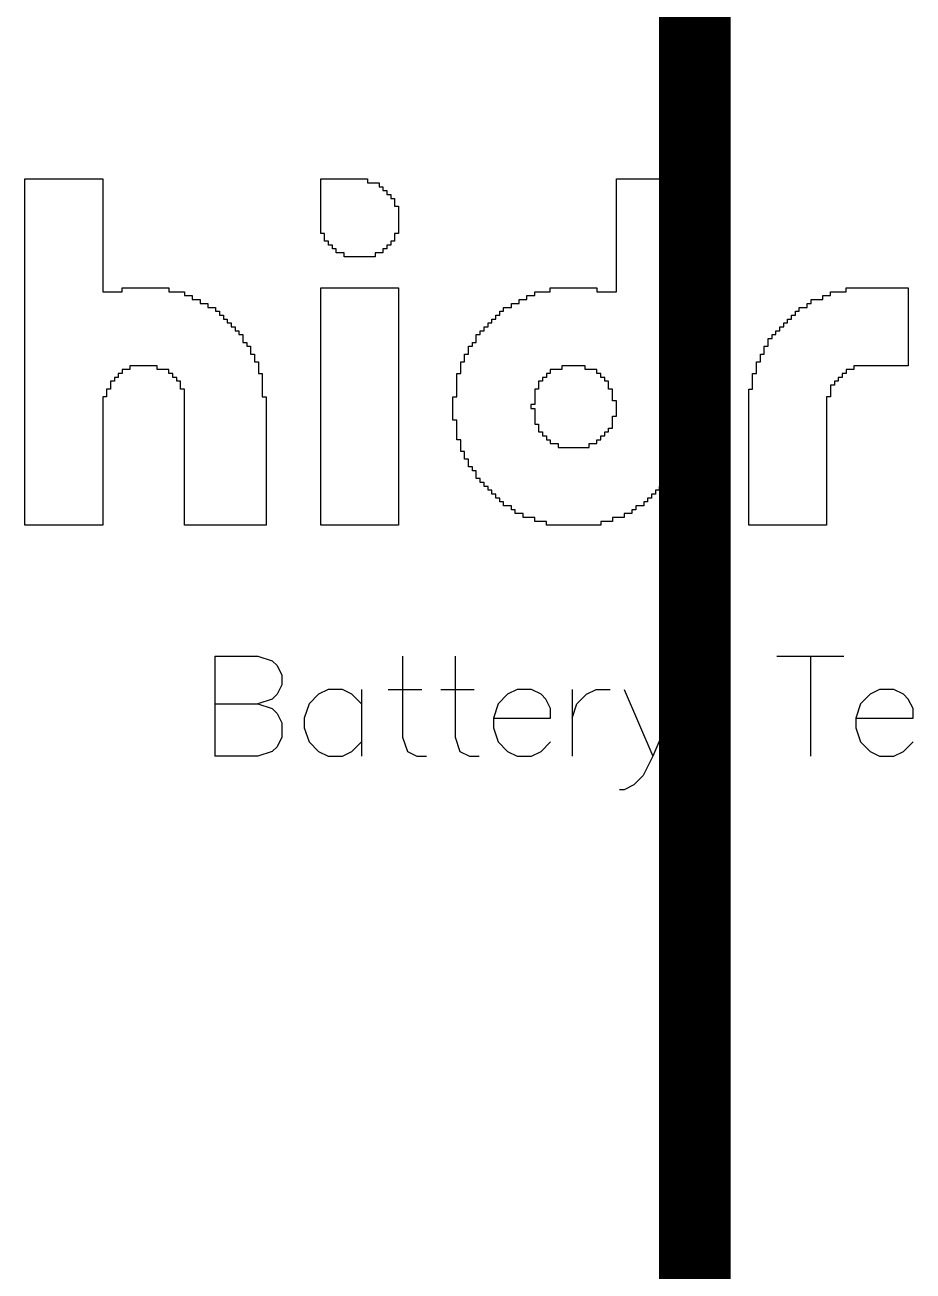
# Model space of a CAD drawing. Header units: millimetres. Extents: x -0.1 to 49.1, y -0.1 to 71.1.
# Drawn here: x 23.32 to 29.52, y 39.29 to 47.99 of the extents above; entities that cross this region are included whole.
import ezdxf

# ---------------------------------------------------------------- set-up
doc = ezdxf.new("R2010")
doc.units = ezdxf.units.MM
doc.layers.add('TopLayer', color=1, linetype='Continuous')
doc.layers.add('TopOverlay', color=2, linetype='Continuous')

msp = doc.modelspace()

# ---------------------------------------------------------------- linework, layer by layer
at = {"layer": 'TopLayer', "const_width": 0.5}
msp.add_lwpolyline([(28, 38.5), (28, 65)], dxfattribs=at)
at = {"layer": 'TopOverlay'}
for p, q in [((23.3238, 46.8851), (23.3238, 46.9123)), ((23.3238, 46.9123), (23.867, 46.9123)), ((23.3238, 46.8579), (23.3238, 46.8851)), ((23.867, 46.9123), (23.867, 46.8851)), ((23.867, 46.8851), (23.867, 46.8579)), ((25.3879, 46.8851), (25.3879, 46.9123)), ((25.3879, 46.9123), (25.7138, 46.9123)), ((25.3879, 46.8579), (25.3879, 46.8851)), ((25.7138, 46.9123), (25.7138, 46.8851)), ((25.7138, 46.8851), (25.7953, 46.8851)), ((25.7953, 46.8851), (25.7953, 46.8579)), ((27.452, 46.8851), (27.452, 46.9123)), ((27.452, 46.9123), (27.9951, 46.9123)), ((27.452, 46.8579), (27.452, 46.8851)), ((27.9951, 46.9123), (27.9951, 46.8851)), ((27.9951, 46.8851), (27.9951, 46.8579)), ((23.3238, 46.8308), (23.3238, 46.8579)), ((23.3238, 46.8036), (23.3238, 46.8308)), ((23.3238, 46.7765), (23.3238, 46.8036)), ((23.867, 46.8579), (23.867, 46.8308)), ((23.867, 46.8308), (23.867, 46.8036)), ((23.867, 46.8036), (23.867, 46.7765)), ((25.3879, 46.8308), (25.3879, 46.8579)), ((25.3879, 46.8036), (25.3879, 46.8308)), ((25.3879, 46.7765), (25.3879, 46.8036)), ((25.7953, 46.8579), (25.8224, 46.8579)), ((25.8224, 46.8579), (25.8224, 46.8308)), ((25.8224, 46.8308), (25.8496, 46.8308)), ((25.8496, 46.8308), (25.8496, 46.8036)), ((25.8496, 46.8036), (25.8768, 46.8036)), ((25.8768, 46.8036), (25.8768, 46.7765)), ((27.452, 46.8308), (27.452, 46.8579)), ((27.452, 46.8036), (27.452, 46.8308)), ((27.452, 46.7765), (27.452, 46.8036)), ((27.9951, 46.8579), (27.9951, 46.8308)), ((27.9951, 46.8308), (27.9951, 46.8036)), ((27.9951, 46.8036), (27.9951, 46.7765)), ((23.3238, 46.7493), (23.3238, 46.7765)), ((23.3238, 46.7221), (23.3238, 46.7493)), ((23.3238, 46.695), (23.3238, 46.7221)), ((23.3238, 46.6678), (23.3238, 46.695)), ((23.867, 46.7765), (23.867, 46.7493)), ((23.867, 46.7493), (23.867, 46.7221)), ((23.867, 46.7221), (23.867, 46.695)), ((23.867, 46.695), (23.867, 46.6678)), ((25.3879, 46.7493), (25.3879, 46.7765)), ((25.3879, 46.7221), (25.3879, 46.7493)), ((25.3879, 46.695), (25.3879, 46.7221)), ((25.3879, 46.6678), (25.3879, 46.695)), ((25.8768, 46.7765), (25.9039, 46.7765)), ((25.9039, 46.7765), (25.9039, 46.7493)), ((25.9039, 46.7493), (25.9039, 46.7221)), ((25.9039, 46.7221), (25.9311, 46.7221)), ((25.9311, 46.7221), (25.9311, 46.695)), ((25.9311, 46.695), (25.9311, 46.6678)), ((27.452, 46.7493), (27.452, 46.7765)), ((27.452, 46.7221), (27.452, 46.7493)), ((27.452, 46.695), (27.452, 46.7221)), ((27.452, 46.6678), (27.452, 46.695)), ((27.9951, 46.7765), (27.9951, 46.7493)), ((27.9951, 46.7493), (27.9951, 46.7221)), ((27.9951, 46.7221), (27.9951, 46.695)), ((27.9951, 46.695), (27.9951, 46.6678)), ((23.3238, 46.6407), (23.3238, 46.6678)), ((23.3238, 46.6135), (23.3238, 46.6407)), ((23.3238, 46.5863), (23.3238, 46.6135)), ((23.867, 46.6678), (23.867, 46.6407)), ((23.867, 46.6407), (23.867, 46.6135)), ((23.867, 46.6135), (23.867, 46.5863)), ((25.3879, 46.6407), (25.3879, 46.6678)), ((25.3879, 46.6135), (25.3879, 46.6407)), ((25.3879, 46.5863), (25.3879, 46.6135)), ((25.9311, 46.6678), (25.9311, 46.6407)), ((25.9311, 46.6407), (25.9311, 46.6135)), ((25.9311, 46.6135), (25.9311, 46.5863)), ((27.452, 46.6407), (27.452, 46.6678)), ((27.452, 46.6135), (27.452, 46.6407)), ((27.452, 46.5863), (27.452, 46.6135)), ((27.9951, 46.6678), (27.9951, 46.6407)), ((27.9951, 46.6407), (27.9951, 46.6135)), ((27.9951, 46.6135), (27.9951, 46.5863)), ((23.3238, 46.5592), (23.3238, 46.5863)), ((23.3238, 46.532), (23.3238, 46.5592)), ((23.3238, 46.5049), (23.3238, 46.532)), ((23.867, 46.5863), (23.867, 46.5592)), ((23.867, 46.5592), (23.867, 46.532)), ((23.867, 46.532), (23.867, 46.5049)), ((25.3879, 46.5592), (25.3879, 46.5863)), ((25.3879, 46.532), (25.3879, 46.5592)), ((25.4151, 46.532), (25.3879, 46.532)), ((25.4151, 46.5049), (25.4151, 46.532)), ((25.9311, 46.532), (25.9039, 46.532)), ((25.9039, 46.532), (25.9039, 46.5049)), ((25.9311, 46.5863), (25.9311, 46.5592)), ((25.9311, 46.5592), (25.9311, 46.532)), ((27.452, 46.5592), (27.452, 46.5863)), ((27.452, 46.532), (27.452, 46.5592)), ((27.452, 46.5049), (27.452, 46.532)), ((27.9951, 46.5863), (27.9951, 46.5592)), ((27.9951, 46.5592), (27.9951, 46.532)), ((27.9951, 46.532), (27.9951, 46.5049)), ((23.3238, 46.4777), (23.3238, 46.5049)), ((23.3238, 46.4506), (23.3238, 46.4777)), ((23.3238, 46.4234), (23.3238, 46.4506)), ((23.867, 46.5049), (23.867, 46.4777)), ((23.867, 46.4777), (23.867, 46.4506)), ((23.867, 46.4506), (23.867, 46.4234)), ((25.4151, 46.4777), (25.4151, 46.5049)), ((25.4422, 46.4777), (25.4151, 46.4777)), ((25.4422, 46.4506), (25.4422, 46.4777)), ((25.4694, 46.4506), (25.4422, 46.4506)), ((25.4694, 46.4234), (25.4694, 46.4506)), ((25.8768, 46.4506), (25.8496, 46.4506)), ((25.8496, 46.4506), (25.8496, 46.4234)), ((25.9039, 46.4777), (25.8768, 46.4777)), ((25.8768, 46.4777), (25.8768, 46.4506)), ((25.9039, 46.5049), (25.9039, 46.4777)), ((27.452, 46.4777), (27.452, 46.5049)), ((27.452, 46.4506), (27.452, 46.4777)), ((27.452, 46.4234), (27.452, 46.4506)), ((27.9951, 46.5049), (27.9951, 46.4777)), ((27.9951, 46.4777), (27.9951, 46.4506)), ((27.9951, 46.4506), (27.9951, 46.4234)), ((23.3238, 46.3962), (23.3238, 46.4234)), ((23.3238, 46.3691), (23.3238, 46.3962)), ((23.3238, 46.3419), (23.3238, 46.3691)), ((23.867, 46.4234), (23.867, 46.3962)), ((23.867, 46.3962), (23.867, 46.3691)), ((23.867, 46.3691), (23.867, 46.3419)), ((25.4965, 46.4234), (25.4694, 46.4234)), ((25.4965, 46.3962), (25.4965, 46.4234)), ((25.5509, 46.3962), (25.4965, 46.3962)), ((25.5509, 46.3691), (25.5509, 46.3962)), ((25.7681, 46.3691), (25.5509, 46.3691)), ((25.8224, 46.3962), (25.7681, 46.3962)), ((25.7681, 46.3962), (25.7681, 46.3691)), ((25.8496, 46.4234), (25.8224, 46.4234)), ((25.8224, 46.4234), (25.8224, 46.3962)), ((27.452, 46.3962), (27.452, 46.4234)), ((27.452, 46.3691), (27.452, 46.3962)), ((27.452, 46.3419), (27.452, 46.3691)), ((27.9951, 46.4234), (27.9951, 46.3962)), ((27.9951, 46.3962), (27.9951, 46.3691)), ((27.9951, 46.3691), (27.9951, 46.3419)), ((23.3238, 46.3148), (23.3238, 46.3419)), ((23.3238, 46.2876), (23.3238, 46.3148)), ((23.3238, 46.2604), (23.3238, 46.2876)), ((23.3238, 46.2333), (23.3238, 46.2604)), ((23.867, 46.3419), (23.867, 46.3148)), ((23.867, 46.3148), (23.867, 46.2876)), ((23.867, 46.2876), (23.867, 46.2604)), ((23.867, 46.2604), (23.867, 46.2333)), ((27.452, 46.3148), (27.452, 46.3419)), ((27.452, 46.2876), (27.452, 46.3148)), ((27.452, 46.2604), (27.452, 46.2876)), ((27.452, 46.2333), (27.452, 46.2604)), ((27.9951, 46.3419), (27.9951, 46.3148)), ((27.9951, 46.3148), (27.9951, 46.2876)), ((27.9951, 46.2876), (27.9951, 46.2604)), ((27.9951, 46.2604), (27.9951, 46.2333)), ((23.3238, 46.2061), (23.3238, 46.2333)), ((23.3238, 46.179), (23.3238, 46.2061)), ((23.3238, 46.1518), (23.3238, 46.179)), ((23.867, 46.2333), (23.867, 46.2061)), ((23.867, 46.2061), (23.867, 46.179)), ((23.867, 46.179), (23.867, 46.1518)), ((27.452, 46.2061), (27.452, 46.2333)), ((27.452, 46.179), (27.452, 46.2061)), ((27.452, 46.1518), (27.452, 46.179)), ((27.9951, 46.2333), (27.9951, 46.2061)), ((27.9951, 46.2061), (27.9951, 46.179)), ((27.9951, 46.179), (27.9951, 46.1518)), ((23.3238, 46.1246), (23.3238, 46.1518)), ((23.3238, 46.0975), (23.3238, 46.1246)), ((23.3238, 46.0703), (23.3238, 46.0975)), ((23.867, 46.1518), (23.867, 46.1246)), ((23.867, 46.1246), (24.0028, 46.1246)), ((24.0028, 46.1246), (24.0028, 46.1518)), ((24.0028, 46.1518), (24.3287, 46.1518)), ((24.3287, 46.1518), (24.3287, 46.1246)), ((24.3287, 46.1246), (24.4373, 46.1246)), ((24.4373, 46.1246), (24.4373, 46.0975)), ((24.4373, 46.0975), (24.4917, 46.0975)), ((24.4917, 46.0975), (24.4917, 46.0703)), ((25.3879, 46.1246), (25.3879, 46.1518)), ((25.3879, 46.1518), (25.9311, 46.1518)), ((25.3879, 46.0975), (25.3879, 46.1246)), ((25.3879, 46.0703), (25.3879, 46.0975)), ((25.9311, 46.1518), (25.9311, 46.1246)), ((25.9311, 46.1246), (25.9311, 46.0975)), ((25.9311, 46.0975), (25.9311, 46.0703)), ((26.8273, 46.0703), (26.8273, 46.0975)), ((26.8273, 46.0975), (26.8816, 46.0975)), ((26.8816, 46.0975), (26.8816, 46.1246)), ((26.8816, 46.1246), (26.9903, 46.1246)), ((26.9903, 46.1246), (26.9903, 46.1518)), ((26.9903, 46.1518), (27.3162, 46.1518)), ((27.3162, 46.1518), (27.3162, 46.1246)), ((27.3162, 46.1246), (27.452, 46.1246)), ((27.452, 46.1246), (27.452, 46.1518)), ((27.9951, 46.1518), (27.9951, 46.1246)), ((27.9951, 46.1246), (27.9951, 46.0975)), ((27.9951, 46.0975), (27.9951, 46.0703)), ((28.8914, 46.0703), (28.8914, 46.0975)), ((28.8914, 46.0975), (28.9457, 46.0975)), ((28.9457, 46.0975), (28.9457, 46.1246)), ((28.9457, 46.1246), (29.0543, 46.1246)), ((29.0543, 46.1246), (29.0543, 46.1518)), ((29.0543, 46.1518), (29.4889, 46.1518)), ((29.4889, 46.1518), (29.4889, 46.1246)), ((29.4889, 46.1246), (29.4889, 46.0975)), ((29.4889, 46.0975), (29.4889, 46.0703)), ((23.3238, 46.0432), (23.3238, 46.0703)), ((23.3238, 46.016), (23.3238, 46.0432)), ((23.3238, 45.9889), (23.3238, 46.016)), ((24.4917, 46.0703), (24.546, 46.0703)), ((24.546, 46.0703), (24.546, 46.0432)), ((24.546, 46.0432), (24.6003, 46.0432)), ((24.6003, 46.0432), (24.6003, 46.016)), ((24.6003, 46.016), (24.6546, 46.016)), ((24.6546, 46.016), (24.6546, 45.9889)), ((25.3879, 46.0432), (25.3879, 46.0703)), ((25.3879, 46.016), (25.3879, 46.0432)), ((25.3879, 45.9889), (25.3879, 46.016)), ((25.9311, 46.0703), (25.9311, 46.0432)), ((25.9311, 46.0432), (25.9311, 46.016)), ((25.9311, 46.016), (25.9311, 45.9889)), ((26.6644, 45.9889), (26.6644, 46.016)), ((26.6644, 46.016), (26.7187, 46.016)), ((26.7187, 46.016), (26.7187, 46.0432)), ((26.7187, 46.0432), (26.773, 46.0432)), ((26.773, 46.0432), (26.773, 46.0703)), ((26.773, 46.0703), (26.8273, 46.0703)), ((27.9951, 46.0703), (27.9951, 46.0432)), ((27.9951, 46.0432), (27.9951, 46.016)), ((27.9951, 46.016), (27.9951, 45.9889)), ((28.7284, 45.9889), (28.7284, 46.016)), ((28.7284, 46.016), (28.7827, 46.016)), ((28.7827, 46.016), (28.7827, 46.0432)), ((28.7827, 46.0432), (28.8099, 46.0432)), ((28.8099, 46.0432), (28.8099, 46.0703)), ((28.8099, 46.0703), (28.8914, 46.0703)), ((29.4889, 46.0703), (29.4889, 46.0432)), ((29.4889, 46.0432), (29.4889, 46.016)), ((29.4889, 46.016), (29.4889, 45.9889)), ((23.3238, 45.9617), (23.3238, 45.9889)), ((23.3238, 45.9345), (23.3238, 45.9617)), ((23.3238, 45.9074), (23.3238, 45.9345)), ((24.6546, 45.9889), (24.6818, 45.9889)), ((24.6818, 45.9889), (24.6818, 45.9617)), ((24.6818, 45.9617), (24.7089, 45.9617)), ((24.7089, 45.9617), (24.7089, 45.9345)), ((24.7089, 45.9345), (24.7361, 45.9345)), ((24.7361, 45.9345), (24.7361, 45.9074)), ((25.3879, 45.9617), (25.3879, 45.9889)), ((25.3879, 45.9345), (25.3879, 45.9617)), ((25.3879, 45.9074), (25.3879, 45.9345)), ((25.9311, 45.9889), (25.9311, 45.9617)), ((25.9311, 45.9617), (25.9311, 45.9345)), ((25.9311, 45.9345), (25.9311, 45.9074)), ((26.5829, 45.9074), (26.5829, 45.9345)), ((26.5829, 45.9345), (26.61, 45.9345)), ((26.61, 45.9345), (26.61, 45.9617)), ((26.61, 45.9617), (26.6372, 45.9617)), ((26.6372, 45.9617), (26.6372, 45.9889)), ((26.6372, 45.9889), (26.6644, 45.9889)), ((27.9951, 45.9889), (27.9951, 45.9617)), ((27.9951, 45.9617), (27.9951, 45.9345)), ((27.9951, 45.9345), (27.9951, 45.9074)), ((28.6469, 45.9074), (28.6469, 45.9345)), ((28.6469, 45.9345), (28.6741, 45.9345)), ((28.6741, 45.9345), (28.6741, 45.9617)), ((28.6741, 45.9617), (28.7013, 45.9617)), ((28.7013, 45.9617), (28.7013, 45.9889)), ((28.7013, 45.9889), (28.7284, 45.9889)), ((29.4889, 45.9889), (29.4889, 45.9617)), ((29.4889, 45.9617), (29.4889, 45.9345)), ((29.4889, 45.9345), (29.4889, 45.9074)), ((23.3238, 45.8802), (23.3238, 45.9074)), ((23.3238, 45.8531), (23.3238, 45.8802)), ((23.3238, 45.8259), (23.3238, 45.8531)), ((23.3238, 45.7987), (23.3238, 45.8259)), ((24.7361, 45.9074), (24.7633, 45.9074)), ((24.7633, 45.9074), (24.7633, 45.8802)), ((24.7633, 45.8802), (24.7904, 45.8802)), ((24.7904, 45.8802), (24.7904, 45.8531)), ((24.7904, 45.8531), (24.8176, 45.8531)), ((24.8176, 45.8531), (24.8176, 45.8259)), ((24.8176, 45.8259), (24.8447, 45.8259)), ((24.8447, 45.8259), (24.8447, 45.7987)), ((25.3879, 45.8802), (25.3879, 45.9074)), ((25.3879, 45.8531), (25.3879, 45.8802)), ((25.3879, 45.8259), (25.3879, 45.8531)), ((25.3879, 45.7987), (25.3879, 45.8259)), ((25.9311, 45.9074), (25.9311, 45.8802)), ((25.9311, 45.8802), (25.9311, 45.8531)), ((25.9311, 45.8531), (25.9311, 45.8259)), ((25.9311, 45.8259), (25.9311, 45.7987)), ((26.4742, 45.7987), (26.4742, 45.8259)), ((26.4742, 45.8259), (26.5014, 45.8259)), ((26.5014, 45.8259), (26.5014, 45.8531)), ((26.5014, 45.8531), (26.5286, 45.8531)), ((26.5286, 45.8531), (26.5286, 45.8802)), ((26.5286, 45.8802), (26.5557, 45.8802)), ((26.5557, 45.8802), (26.5557, 45.9074)), ((26.5557, 45.9074), (26.5829, 45.9074)), ((27.9951, 45.9074), (27.9951, 45.8802)), ((27.9951, 45.8802), (27.9951, 45.8531)), ((27.9951, 45.8531), (27.9951, 45.8259)), ((27.9951, 45.8259), (27.9951, 45.7987)), ((28.5383, 45.7987), (28.5383, 45.8259)), ((28.5383, 45.8259), (28.5655, 45.8259)), ((28.5655, 45.8259), (28.5655, 45.8531)), ((28.5655, 45.8531), (28.5926, 45.8531)), ((28.5926, 45.8531), (28.5926, 45.8802)), ((28.5926, 45.8802), (28.6198, 45.8802)), ((28.6198, 45.8802), (28.6198, 45.9074)), ((28.6198, 45.9074), (28.6469, 45.9074)), ((29.4889, 45.9074), (29.4889, 45.8802)), ((29.4889, 45.8802), (29.4889, 45.8531)), ((29.4889, 45.8531), (29.4889, 45.8259)), ((29.4889, 45.8259), (29.4889, 45.7987)), ((23.3238, 45.7716), (23.3238, 45.7987)), ((23.3238, 45.7444), (23.3238, 45.7716)), ((23.3238, 45.7173), (23.3238, 45.7444)), ((24.8447, 45.7987), (24.8447, 45.7716)), ((24.8447, 45.7716), (24.8719, 45.7716)), ((24.8719, 45.7716), (24.8719, 45.7444)), ((24.8719, 45.7444), (24.899, 45.7444)), ((24.899, 45.7444), (24.899, 45.7173)), ((25.3879, 45.7716), (25.3879, 45.7987)), ((25.3879, 45.7444), (25.3879, 45.7716)), ((25.3879, 45.7173), (25.3879, 45.7444)), ((25.9311, 45.7987), (25.9311, 45.7716)), ((25.9311, 45.7716), (25.9311, 45.7444)), ((25.9311, 45.7444), (25.9311, 45.7173)), ((26.4199, 45.7173), (26.4199, 45.7444)), ((26.4199, 45.7444), (26.4471, 45.7444)), ((26.4471, 45.7444), (26.4471, 45.7716)), ((26.4471, 45.7716), (26.4742, 45.7716)), ((26.4742, 45.7716), (26.4742, 45.7987)), ((27.9951, 45.7987), (27.9951, 45.7716)), ((27.9951, 45.7716), (27.9951, 45.7444)), ((27.9951, 45.7444), (27.9951, 45.7173)), ((28.484, 45.7173), (28.484, 45.7444)), ((28.484, 45.7444), (28.5111, 45.7444)), ((28.5111, 45.7716), (28.5111, 45.7987)), ((28.5111, 45.7987), (28.5383, 45.7987)), ((28.5111, 45.7444), (28.5111, 45.7716)), ((29.4889, 45.7987), (29.4889, 45.7716)), ((29.4889, 45.7716), (29.4889, 45.7444)), ((29.4889, 45.7444), (29.4889, 45.7173)), ((23.3238, 45.6901), (23.3238, 45.7173)), ((23.3238, 45.663), (23.3238, 45.6901)), ((23.3238, 45.6358), (23.3238, 45.663)), ((24.899, 45.7173), (24.899, 45.6901)), ((24.899, 45.6901), (24.9262, 45.6901)), ((24.9262, 45.6901), (24.9262, 45.663)), ((24.9262, 45.663), (24.9262, 45.6358)), ((25.3879, 45.6901), (25.3879, 45.7173)), ((25.3879, 45.663), (25.3879, 45.6901)), ((25.3879, 45.6358), (25.3879, 45.663)), ((25.9311, 45.7173), (25.9311, 45.6901)), ((25.9311, 45.6901), (25.9311, 45.663)), ((25.9311, 45.663), (25.9311, 45.6358)), ((26.3928, 45.663), (26.3928, 45.6901)), ((26.3928, 45.6901), (26.4199, 45.6901)), ((26.3928, 45.6358), (26.3928, 45.663)), ((26.4199, 45.6901), (26.4199, 45.7173)), ((27.9951, 45.7173), (27.9951, 45.6901)), ((27.9951, 45.6901), (27.9951, 45.663)), ((27.9951, 45.663), (27.9951, 45.6358)), ((28.4568, 45.663), (28.4568, 45.6901)), ((28.4568, 45.6901), (28.484, 45.6901)), ((28.4568, 45.6358), (28.4568, 45.663)), ((28.484, 45.6901), (28.484, 45.7173)), ((29.4889, 45.7173), (29.4889, 45.6901)), ((29.4889, 45.6901), (29.4889, 45.663)), ((29.4889, 45.663), (29.4889, 45.6358)), ((23.3238, 45.6086), (23.3238, 45.6358)), ((23.3238, 45.5815), (23.3238, 45.6086)), ((23.3238, 45.5543), (23.3238, 45.5815)), ((24.0571, 45.5815), (24.0028, 45.5815)), ((24.0028, 45.5815), (24.0028, 45.5543)), ((24.2472, 45.6086), (24.0571, 45.6086)), ((24.0571, 45.6086), (24.0571, 45.5815)), ((24.2472, 45.5815), (24.2472, 45.6086)), ((24.3287, 45.5815), (24.2472, 45.5815)), ((24.3287, 45.5543), (24.3287, 45.5815)), ((24.9262, 45.6358), (24.9534, 45.6358)), ((24.9534, 45.6358), (24.9534, 45.6086)), ((24.9534, 45.6086), (24.9534, 45.5815)), ((24.9534, 45.5815), (24.9534, 45.5543)), ((25.3879, 45.6086), (25.3879, 45.6358)), ((25.3879, 45.5815), (25.3879, 45.6086)), ((25.3879, 45.5543), (25.3879, 45.5815)), ((25.9311, 45.6358), (25.9311, 45.6086)), ((25.9311, 45.6086), (25.9311, 45.5815)), ((25.9311, 45.5815), (25.9311, 45.5543)), ((26.3656, 45.6086), (26.3656, 45.6358)), ((26.3656, 45.6358), (26.3928, 45.6358)), ((26.3656, 45.5815), (26.3656, 45.6086)), ((26.3656, 45.5543), (26.3656, 45.5815)), ((27.0717, 45.5815), (26.9903, 45.5815)), ((26.9903, 45.5815), (26.9903, 45.5543)), ((27.2347, 45.6086), (27.0717, 45.6086)), ((27.0717, 45.6086), (27.0717, 45.5815)), ((27.2347, 45.5815), (27.2347, 45.6086)), ((27.3162, 45.5815), (27.2347, 45.5815)), ((27.3162, 45.5543), (27.3162, 45.5815)), ((27.9951, 45.6358), (27.9951, 45.6086)), ((27.9951, 45.6086), (27.9951, 45.5815)), ((27.9951, 45.5815), (27.9951, 45.5543)), ((28.4297, 45.6086), (28.4297, 45.6358)), ((28.4297, 45.6358), (28.4568, 45.6358)), ((28.4297, 45.5815), (28.4297, 45.6086)), ((28.4297, 45.5543), (28.4297, 45.5815)), ((29.1086, 45.5815), (29.0543, 45.5815)), ((29.0543, 45.5815), (29.0543, 45.5543)), ((29.4889, 45.6086), (29.1086, 45.6086)), ((29.1086, 45.6086), (29.1086, 45.5815)), ((29.4889, 45.6358), (29.4889, 45.6086)), ((23.3238, 45.5272), (23.3238, 45.5543)), ((23.3238, 45.5), (23.3238, 45.5272)), ((23.3238, 45.4728), (23.3238, 45.5)), ((23.9485, 45.5), (23.9213, 45.5)), ((23.9213, 45.5), (23.9213, 45.4728)), ((23.9757, 45.5272), (23.9485, 45.5272)), ((23.9485, 45.5272), (23.9485, 45.5)), ((24.0028, 45.5543), (23.9757, 45.5543)), ((23.9757, 45.5543), (23.9757, 45.5272)), ((24.3559, 45.5543), (24.3287, 45.5543)), ((24.3559, 45.5272), (24.3559, 45.5543)), ((24.383, 45.5272), (24.3559, 45.5272)), ((24.383, 45.5), (24.383, 45.5272)), ((24.4102, 45.5), (24.383, 45.5)), ((24.4102, 45.4728), (24.4102, 45.5)), ((24.9534, 45.5543), (24.9805, 45.5543)), ((24.9805, 45.5543), (24.9805, 45.5272)), ((24.9805, 45.5272), (24.9805, 45.5)), ((24.9805, 45.5), (24.9805, 45.4728)), ((25.3879, 45.5272), (25.3879, 45.5543)), ((25.3879, 45.5), (25.3879, 45.5272)), ((25.3879, 45.4728), (25.3879, 45.5)), ((25.9311, 45.5543), (25.9311, 45.5272)), ((25.9311, 45.5272), (25.9311, 45.5)), ((25.9311, 45.5), (25.9311, 45.4728)), ((26.3385, 45.5272), (26.3385, 45.5543)), ((26.3385, 45.5543), (26.3656, 45.5543)), ((26.3385, 45.5), (26.3385, 45.5272)), ((26.3385, 45.4728), (26.3385, 45.5)), ((26.9359, 45.5), (26.9088, 45.5)), ((26.9088, 45.5), (26.9088, 45.4728)), ((26.9631, 45.5272), (26.9359, 45.5272)), ((26.9359, 45.5272), (26.9359, 45.5)), ((26.9903, 45.5543), (26.9631, 45.5543)), ((26.9631, 45.5543), (26.9631, 45.5272)), ((27.3433, 45.5543), (27.3162, 45.5543)), ((27.3433, 45.5272), (27.3433, 45.5543)), ((27.3705, 45.5272), (27.3433, 45.5272)), ((27.3705, 45.5), (27.3705, 45.5272)), ((27.3976, 45.5), (27.3705, 45.5)), ((27.3976, 45.4728), (27.3976, 45.5)), ((27.9951, 45.5543), (27.9951, 45.5272)), ((27.9951, 45.5272), (27.9951, 45.5)), ((27.9951, 45.5), (27.9951, 45.4728)), ((28.4025, 45.5272), (28.4025, 45.5543)), ((28.4025, 45.5543), (28.4297, 45.5543)), ((28.4025, 45.5), (28.4025, 45.5272)), ((28.4025, 45.4728), (28.4025, 45.5)), ((29, 45.5), (28.9728, 45.5)), ((28.9728, 45.5), (28.9728, 45.4728)), ((29.0272, 45.5272), (29, 45.5272)), ((29, 45.5272), (29, 45.5)), ((29.0543, 45.5543), (29.0272, 45.5543)), ((29.0272, 45.5543), (29.0272, 45.5272)), ((23.3238, 45.4457), (23.3238, 45.4728)), ((23.3238, 45.4185), (23.3238, 45.4457)), ((23.3238, 45.3914), (23.3238, 45.4185)), ((23.3238, 45.3642), (23.3238, 45.3914)), ((23.8942, 45.3914), (23.867, 45.3914)), ((23.867, 45.3914), (23.867, 45.3642)), ((23.9213, 45.4457), (23.8942, 45.4457)), ((23.8942, 45.4457), (23.8942, 45.4185)), ((23.8942, 45.4185), (23.8942, 45.3914)), ((23.9213, 45.4728), (23.9213, 45.4457)), ((24.4102, 45.4457), (24.4102, 45.4728)), ((24.4373, 45.4457), (24.4102, 45.4457)), ((24.4373, 45.4185), (24.4373, 45.4457)), ((24.4373, 45.3914), (24.4373, 45.4185)), ((24.4373, 45.3642), (24.4373, 45.3914)), ((24.9805, 45.4728), (24.9805, 45.4457)), ((24.9805, 45.4457), (24.9805, 45.4185)), ((24.9805, 45.4185), (24.9805, 45.3914)), ((24.9805, 45.3914), (25.0077, 45.3914)), ((25.0077, 45.3914), (25.0077, 45.3642)), ((25.3879, 45.4457), (25.3879, 45.4728)), ((25.3879, 45.4185), (25.3879, 45.4457)), ((25.3879, 45.3914), (25.3879, 45.4185)), ((25.3879, 45.3642), (25.3879, 45.3914)), ((25.9311, 45.4728), (25.9311, 45.4457)), ((25.9311, 45.4457), (25.9311, 45.4185)), ((25.9311, 45.4185), (25.9311, 45.3914)), ((25.9311, 45.3914), (25.9311, 45.3642)), ((26.3113, 45.3642), (26.3113, 45.3914)), ((26.3113, 45.3914), (26.3385, 45.3914)), ((26.3385, 45.4457), (26.3385, 45.4728)), ((26.3385, 45.4185), (26.3385, 45.4457)), ((26.3385, 45.3914), (26.3385, 45.4185)), ((26.9088, 45.4457), (26.8816, 45.4457)), ((26.8816, 45.4457), (26.8816, 45.4185)), ((26.8816, 45.4185), (26.8816, 45.3914)), ((26.8816, 45.3914), (26.8816, 45.3642)), ((26.9088, 45.4728), (26.9088, 45.4457)), ((27.3976, 45.4457), (27.3976, 45.4728)), ((27.4248, 45.4457), (27.3976, 45.4457)), ((27.4248, 45.4185), (27.4248, 45.4457)), ((27.4248, 45.3914), (27.4248, 45.4185)), ((27.4248, 45.3642), (27.4248, 45.3914)), ((27.9951, 45.4728), (27.9951, 45.4457)), ((27.9951, 45.4457), (27.9951, 45.4185)), ((27.9951, 45.4185), (27.9951, 45.3914)), ((27.9951, 45.3914), (27.9951, 45.3642)), ((28.3754, 45.4185), (28.3754, 45.4457)), ((28.3754, 45.4457), (28.4025, 45.4457)), ((28.3754, 45.3914), (28.3754, 45.4185)), ((28.3754, 45.3642), (28.3754, 45.3914)), ((28.4025, 45.4457), (28.4025, 45.4728)), ((28.9457, 45.3914), (28.9185, 45.3914)), ((28.9185, 45.3914), (28.9185, 45.3642)), ((28.9728, 45.4728), (28.9457, 45.4728)), ((28.9457, 45.4728), (28.9457, 45.4457)), ((28.9457, 45.4457), (28.9457, 45.4185)), ((28.9457, 45.4185), (28.9457, 45.3914)), ((23.3238, 45.337), (23.3238, 45.3642)), ((23.3238, 45.3099), (23.3238, 45.337)), ((23.3238, 45.2827), (23.3238, 45.3099)), ((23.867, 45.3642), (23.867, 45.337)), ((23.867, 45.337), (23.867, 45.3099)), ((23.867, 45.3099), (23.867, 45.2827)), ((24.4373, 45.337), (24.4373, 45.3642)), ((24.4373, 45.3099), (24.4373, 45.337)), ((24.4373, 45.2827), (24.4373, 45.3099)), ((25.0077, 45.3642), (25.0077, 45.337)), ((25.0077, 45.337), (25.0077, 45.3099)), ((25.0077, 45.3099), (25.0077, 45.2827)), ((25.3879, 45.337), (25.3879, 45.3642)), ((25.3879, 45.3099), (25.3879, 45.337)), ((25.3879, 45.2827), (25.3879, 45.3099)), ((25.9311, 45.3642), (25.9311, 45.337)), ((25.9311, 45.337), (25.9311, 45.3099)), ((25.9311, 45.3099), (25.9311, 45.2827)), ((26.3113, 45.337), (26.3113, 45.3642)), ((26.3113, 45.3099), (26.3113, 45.337)), ((26.3113, 45.2827), (26.3113, 45.3099)), ((26.8816, 45.337), (26.8545, 45.337)), ((26.8545, 45.337), (26.8545, 45.3099)), ((26.8545, 45.3099), (26.8816, 45.3099)), ((26.8816, 45.3642), (26.8816, 45.337)), ((26.8816, 45.3099), (26.8816, 45.2827)), ((27.452, 45.3642), (27.4248, 45.3642)), ((27.452, 45.337), (27.452, 45.3642)), ((27.452, 45.3099), (27.452, 45.337)), ((27.452, 45.2827), (27.452, 45.3099)), ((27.9951, 45.3642), (27.9951, 45.337)), ((27.9951, 45.337), (27.9951, 45.3099)), ((27.9951, 45.3099), (27.9951, 45.2827)), ((28.3754, 45.337), (28.3754, 45.3642)), ((28.3754, 45.3099), (28.3754, 45.337)), ((28.3754, 45.2827), (28.3754, 45.3099)), ((28.9185, 45.3642), (28.9185, 45.337)), ((28.9185, 45.337), (28.9185, 45.3099)), ((28.9185, 45.3099), (28.9185, 45.2827)), ((23.3238, 45.2556), (23.3238, 45.2827)), ((23.3238, 45.2284), (23.3238, 45.2556)), ((23.3238, 45.2013), (23.3238, 45.2284)), ((23.867, 45.2827), (23.867, 45.2556)), ((23.867, 45.2556), (23.867, 45.2284)), ((23.867, 45.2284), (23.867, 45.2013)), ((24.4373, 45.2556), (24.4373, 45.2827)), ((24.4373, 45.2284), (24.4373, 45.2556)), ((24.4373, 45.2013), (24.4373, 45.2284)), ((25.0077, 45.2827), (25.0077, 45.2556)), ((25.0077, 45.2556), (25.0077, 45.2284)), ((25.0077, 45.2284), (25.0077, 45.2013)), ((25.3879, 45.2556), (25.3879, 45.2827)), ((25.3879, 45.2284), (25.3879, 45.2556)), ((25.3879, 45.2013), (25.3879, 45.2284)), ((25.9311, 45.2827), (25.9311, 45.2556)), ((25.9311, 45.2556), (25.9311, 45.2284)), ((25.9311, 45.2284), (25.9311, 45.2013)), ((26.3113, 45.2556), (26.3113, 45.2827)), ((26.3113, 45.2284), (26.3113, 45.2556)), ((26.3385, 45.2284), (26.3113, 45.2284)), ((26.3385, 45.2013), (26.3385, 45.2284)), ((26.8816, 45.2827), (26.8816, 45.2556)), ((26.8816, 45.2556), (26.8816, 45.2284)), ((26.8816, 45.2284), (26.8816, 45.2013)), ((27.4248, 45.2284), (27.4248, 45.2556)), ((27.4248, 45.2556), (27.452, 45.2556)), ((27.4248, 45.2013), (27.4248, 45.2284)), ((27.452, 45.2556), (27.452, 45.2827)), ((27.9951, 45.2827), (27.9951, 45.2556)), ((27.9951, 45.2556), (27.9951, 45.2284)), ((27.9951, 45.2284), (27.9951, 45.2013)), ((28.3754, 45.2556), (28.3754, 45.2827)), ((28.3754, 45.2284), (28.3754, 45.2556)), ((28.3754, 45.2013), (28.3754, 45.2284)), ((28.9185, 45.2827), (28.9185, 45.2556)), ((28.9185, 45.2556), (28.9185, 45.2284)), ((28.9185, 45.2284), (28.9185, 45.2013)), ((23.3238, 45.1741), (23.3238, 45.2013)), ((23.3238, 45.1469), (23.3238, 45.1741)), ((23.3238, 45.1198), (23.3238, 45.1469)), ((23.867, 45.2013), (23.867, 45.1741)), ((23.867, 45.1741), (23.867, 45.1469)), ((23.867, 45.1469), (23.867, 45.1198)), ((24.4373, 45.1741), (24.4373, 45.2013)), ((24.4373, 45.1469), (24.4373, 45.1741)), ((24.4373, 45.1198), (24.4373, 45.1469)), ((25.0077, 45.2013), (25.0077, 45.1741)), ((25.0077, 45.1741), (25.0077, 45.1469)), ((25.0077, 45.1469), (25.0077, 45.1198)), ((25.3879, 45.1741), (25.3879, 45.2013)), ((25.3879, 45.1469), (25.3879, 45.1741)), ((25.3879, 45.1198), (25.3879, 45.1469)), ((25.9311, 45.2013), (25.9311, 45.1741)), ((25.9311, 45.1741), (25.9311, 45.1469)), ((25.9311, 45.1469), (25.9311, 45.1198)), ((26.3385, 45.1741), (26.3385, 45.2013)), ((26.3385, 45.1469), (26.3385, 45.1741)), ((26.3385, 45.1198), (26.3385, 45.1469)), ((26.8816, 45.2013), (26.9088, 45.2013)), ((26.9088, 45.2013), (26.9088, 45.1741)), ((26.9088, 45.1741), (26.9088, 45.1469)), ((26.9088, 45.1469), (26.9359, 45.1469)), ((26.9359, 45.1469), (26.9359, 45.1198)), ((27.3705, 45.1198), (27.3705, 45.1469)), ((27.3705, 45.1469), (27.3976, 45.1469)), ((27.3976, 45.1469), (27.3976, 45.1741)), ((27.3976, 45.1741), (27.4248, 45.1741)), ((27.4248, 45.1741), (27.4248, 45.2013)), ((27.9951, 45.2013), (27.968, 45.2013)), ((27.968, 45.2013), (27.968, 45.1741)), ((27.968, 45.1741), (27.968, 45.1469)), ((27.968, 45.1469), (27.968, 45.1198)), ((28.3754, 45.1741), (28.3754, 45.2013)), ((28.3754, 45.1469), (28.3754, 45.1741)), ((28.3754, 45.1198), (28.3754, 45.1469)), ((28.9185, 45.2013), (28.9185, 45.1741)), ((28.9185, 45.1741), (28.9185, 45.1469)), ((28.9185, 45.1469), (28.9185, 45.1198)), ((23.3238, 45.0926), (23.3238, 45.1198)), ((23.3238, 45.0655), (23.3238, 45.0926)), ((23.3238, 45.0383), (23.3238, 45.0655)), ((23.867, 45.1198), (23.867, 45.0926)), ((23.867, 45.0926), (23.867, 45.0655)), ((23.867, 45.0655), (23.867, 45.0383)), ((24.4373, 45.0926), (24.4373, 45.1198)), ((24.4373, 45.0655), (24.4373, 45.0926)), ((24.4373, 45.0383), (24.4373, 45.0655)), ((25.0077, 45.1198), (25.0077, 45.0926)), ((25.0077, 45.0926), (25.0077, 45.0655)), ((25.0077, 45.0655), (25.0077, 45.0383)), ((25.3879, 45.0926), (25.3879, 45.1198)), ((25.3879, 45.0655), (25.3879, 45.0926)), ((25.3879, 45.0383), (25.3879, 45.0655)), ((25.9311, 45.1198), (25.9311, 45.0926)), ((25.9311, 45.0926), (25.9311, 45.0655)), ((25.9311, 45.0655), (25.9311, 45.0383)), ((26.3385, 45.0926), (26.3385, 45.1198)), ((26.3656, 45.0926), (26.3385, 45.0926)), ((26.3656, 45.0655), (26.3656, 45.0926)), ((26.3656, 45.0383), (26.3656, 45.0655)), ((26.9359, 45.1198), (26.9631, 45.1198)), ((26.9631, 45.1198), (26.9631, 45.0926)), ((26.9631, 45.0926), (26.9903, 45.0926)), ((26.9903, 45.0926), (26.9903, 45.0655)), ((26.9903, 45.0655), (27.0446, 45.0655)), ((27.0446, 45.0655), (27.0446, 45.0383)), ((27.2618, 45.0383), (27.2618, 45.0655)), ((27.2618, 45.0655), (27.3162, 45.0655)), ((27.3162, 45.0655), (27.3162, 45.0926)), ((27.3162, 45.0926), (27.3433, 45.0926)), ((27.3433, 45.0926), (27.3433, 45.1198)), ((27.3433, 45.1198), (27.3705, 45.1198)), ((27.968, 45.0926), (27.9408, 45.0926)), ((27.9408, 45.0926), (27.9408, 45.0655)), ((27.9408, 45.0655), (27.9408, 45.0383)), ((27.968, 45.1198), (27.968, 45.0926)), ((28.3754, 45.0926), (28.3754, 45.1198)), ((28.3754, 45.0655), (28.3754, 45.0926)), ((28.3754, 45.0383), (28.3754, 45.0655)), ((28.9185, 45.1198), (28.9185, 45.0926)), ((28.9185, 45.0926), (28.9185, 45.0655)), ((28.9185, 45.0655), (28.9185, 45.0383)), ((23.3238, 45.0111), (23.3238, 45.0383)), ((23.3238, 44.984), (23.3238, 45.0111)), ((23.3238, 44.9568), (23.3238, 44.984)), ((23.3238, 44.9297), (23.3238, 44.9568)), ((23.867, 45.0383), (23.867, 45.0111)), ((23.867, 45.0111), (23.867, 44.984)), ((23.867, 44.984), (23.867, 44.9568)), ((23.867, 44.9568), (23.867, 44.9297)), ((24.4373, 45.0111), (24.4373, 45.0383)), ((24.4373, 44.984), (24.4373, 45.0111)), ((24.4373, 44.9568), (24.4373, 44.984)), ((24.4373, 44.9297), (24.4373, 44.9568)), ((25.0077, 45.0383), (25.0077, 45.0111)), ((25.0077, 45.0111), (25.0077, 44.984)), ((25.0077, 44.984), (25.0077, 44.9568)), ((25.0077, 44.9568), (25.0077, 44.9297)), ((25.3879, 45.0111), (25.3879, 45.0383)), ((25.3879, 44.984), (25.3879, 45.0111)), ((25.3879, 44.9568), (25.3879, 44.984)), ((25.3879, 44.9297), (25.3879, 44.9568)), ((25.9311, 45.0383), (25.9311, 45.0111)), ((25.9311, 45.0111), (25.9311, 44.984)), ((25.9311, 44.984), (25.9311, 44.9568)), ((25.9311, 44.9568), (25.9311, 44.9297)), ((26.3656, 45.0111), (26.3656, 45.0383)), ((26.3928, 45.0111), (26.3656, 45.0111)), ((26.3928, 44.984), (26.3928, 45.0111)), ((26.3928, 44.9568), (26.3928, 44.984)), ((26.4199, 44.9568), (26.3928, 44.9568)), ((26.4199, 44.9297), (26.4199, 44.9568)), ((27.0446, 45.0383), (27.2618, 45.0383)), ((27.9137, 44.9568), (27.8865, 44.9568)), ((27.8865, 44.9568), (27.8865, 44.9297)), ((27.9408, 45.0111), (27.9137, 45.0111)), ((27.9137, 45.0111), (27.9137, 44.984)), ((27.9137, 44.984), (27.9137, 44.9568)), ((27.9408, 45.0383), (27.9408, 45.0111)), ((28.3754, 45.0111), (28.3754, 45.0383)), ((28.3754, 44.984), (28.3754, 45.0111)), ((28.3754, 44.9568), (28.3754, 44.984)), ((28.3754, 44.9297), (28.3754, 44.9568)), ((28.9185, 45.0383), (28.9185, 45.0111)), ((28.9185, 45.0111), (28.9185, 44.984)), ((28.9185, 44.984), (28.9185, 44.9568)), ((28.9185, 44.9568), (28.9185, 44.9297)), ((23.3238, 44.9025), (23.3238, 44.9297)), ((23.3238, 44.8754), (23.3238, 44.9025)), ((23.3238, 44.8482), (23.3238, 44.8754)), ((23.867, 44.9297), (23.867, 44.9025)), ((23.867, 44.9025), (23.867, 44.8754)), ((23.867, 44.8754), (23.867, 44.8482)), ((24.4373, 44.9025), (24.4373, 44.9297)), ((24.4373, 44.8754), (24.4373, 44.9025)), ((24.4373, 44.8482), (24.4373, 44.8754)), ((25.0077, 44.9297), (25.0077, 44.9025)), ((25.0077, 44.9025), (25.0077, 44.8754)), ((25.0077, 44.8754), (25.0077, 44.8482)), ((25.3879, 44.9025), (25.3879, 44.9297)), ((25.3879, 44.8754), (25.3879, 44.9025)), ((25.3879, 44.8482), (25.3879, 44.8754)), ((25.9311, 44.9297), (25.9311, 44.9025)), ((25.9311, 44.9025), (25.9311, 44.8754)), ((25.9311, 44.8754), (25.9311, 44.8482)), ((26.4199, 44.9025), (26.4199, 44.9297)), ((26.4471, 44.9025), (26.4199, 44.9025)), ((26.4471, 44.8754), (26.4471, 44.9025)), ((26.4742, 44.8754), (26.4471, 44.8754)), ((26.4742, 44.8482), (26.4742, 44.8754)), ((27.8865, 44.9025), (27.8593, 44.9025)), ((27.8593, 44.9025), (27.8593, 44.8754)), ((27.8593, 44.8754), (27.8593, 44.8482)), ((27.8865, 44.9297), (27.8865, 44.9025)), ((28.3754, 44.9025), (28.3754, 44.9297)), ((28.3754, 44.8754), (28.3754, 44.9025)), ((28.3754, 44.8482), (28.3754, 44.8754)), ((28.9185, 44.9297), (28.9185, 44.9025)), ((28.9185, 44.9025), (28.9185, 44.8754)), ((28.9185, 44.8754), (28.9185, 44.8482)), ((23.3238, 44.821), (23.3238, 44.8482)), ((23.3238, 44.7939), (23.3238, 44.821)), ((23.3238, 44.7667), (23.3238, 44.7939)), ((23.867, 44.8482), (23.867, 44.821)), ((23.867, 44.821), (23.867, 44.7939)), ((23.867, 44.7939), (23.867, 44.7667)), ((24.4373, 44.821), (24.4373, 44.8482)), ((24.4373, 44.7939), (24.4373, 44.821)), ((24.4373, 44.7667), (24.4373, 44.7939)), ((25.0077, 44.8482), (25.0077, 44.821)), ((25.0077, 44.821), (25.0077, 44.7939)), ((25.0077, 44.7939), (25.0077, 44.7667)), ((25.3879, 44.821), (25.3879, 44.8482)), ((25.3879, 44.7939), (25.3879, 44.821)), ((25.3879, 44.7667), (25.3879, 44.7939)), ((25.9311, 44.8482), (25.9311, 44.821)), ((25.9311, 44.821), (25.9311, 44.7939)), ((25.9311, 44.7939), (25.9311, 44.7667)), ((26.4742, 44.821), (26.4742, 44.8482)), ((26.5014, 44.821), (26.4742, 44.821)), ((26.5014, 44.7939), (26.5014, 44.821)), ((26.5286, 44.7939), (26.5014, 44.7939)), ((26.5286, 44.7667), (26.5286, 44.7939)), ((27.805, 44.7939), (27.7779, 44.7939)), ((27.7779, 44.7939), (27.7779, 44.7667)), ((27.8322, 44.821), (27.805, 44.821)), ((27.805, 44.821), (27.805, 44.7939)), ((27.8593, 44.8482), (27.8322, 44.8482)), ((27.8322, 44.8482), (27.8322, 44.821)), ((28.3754, 44.821), (28.3754, 44.8482)), ((28.3754, 44.7939), (28.3754, 44.821)), ((28.3754, 44.7667), (28.3754, 44.7939)), ((28.9185, 44.8482), (28.9185, 44.821)), ((28.9185, 44.821), (28.9185, 44.7939)), ((28.9185, 44.7939), (28.9185, 44.7667)), ((23.3238, 44.7396), (23.3238, 44.7667)), ((23.3238, 44.7124), (23.3238, 44.7396)), ((23.3238, 44.6852), (23.3238, 44.7124)), ((23.867, 44.7667), (23.867, 44.7396)), ((23.867, 44.7396), (23.867, 44.7124)), ((23.867, 44.7124), (23.867, 44.6852)), ((24.4373, 44.7396), (24.4373, 44.7667)), ((24.4373, 44.7124), (24.4373, 44.7396)), ((24.4373, 44.6852), (24.4373, 44.7124)), ((25.0077, 44.7667), (25.0077, 44.7396)), ((25.0077, 44.7396), (25.0077, 44.7124)), ((25.0077, 44.7124), (25.0077, 44.6852)), ((25.3879, 44.7396), (25.3879, 44.7667)), ((25.3879, 44.7124), (25.3879, 44.7396)), ((25.3879, 44.6852), (25.3879, 44.7124)), ((25.9311, 44.7667), (25.9311, 44.7396)), ((25.9311, 44.7396), (25.9311, 44.7124)), ((25.9311, 44.7124), (25.9311, 44.6852)), ((26.5557, 44.7667), (26.5286, 44.7667)), ((26.5557, 44.7396), (26.5557, 44.7667)), ((26.5829, 44.7396), (26.5557, 44.7396)), ((26.5829, 44.7124), (26.5829, 44.7396)), ((26.61, 44.7124), (26.5829, 44.7124)), ((26.61, 44.6852), (26.61, 44.7124)), ((27.7235, 44.7124), (27.6964, 44.7124)), ((27.6964, 44.7124), (27.6964, 44.6852)), ((27.7507, 44.7396), (27.7235, 44.7396)), ((27.7235, 44.7396), (27.7235, 44.7124)), ((27.7779, 44.7667), (27.7507, 44.7667)), ((27.7507, 44.7667), (27.7507, 44.7396)), ((28.3754, 44.7396), (28.3754, 44.7667)), ((28.3754, 44.7124), (28.3754, 44.7396)), ((28.3754, 44.6852), (28.3754, 44.7124)), ((28.9185, 44.7667), (28.9185, 44.7396)), ((28.9185, 44.7396), (28.9185, 44.7124)), ((28.9185, 44.7124), (28.9185, 44.6852)), ((23.3238, 44.6581), (23.3238, 44.6852)), ((23.3238, 44.6309), (23.3238, 44.6581)), ((23.3238, 44.6038), (23.3238, 44.6309)), ((23.867, 44.6852), (23.867, 44.6581)), ((23.867, 44.6581), (23.867, 44.6309)), ((23.867, 44.6309), (23.867, 44.6038)), ((24.4373, 44.6581), (24.4373, 44.6852)), ((24.4373, 44.6309), (24.4373, 44.6581)), ((24.4373, 44.6038), (24.4373, 44.6309)), ((25.0077, 44.6852), (25.0077, 44.6581)), ((25.0077, 44.6581), (25.0077, 44.6309)), ((25.0077, 44.6309), (25.0077, 44.6038)), ((25.3879, 44.6581), (25.3879, 44.6852)), ((25.3879, 44.6309), (25.3879, 44.6581)), ((25.3879, 44.6038), (25.3879, 44.6309)), ((25.9311, 44.6852), (25.9311, 44.6581)), ((25.9311, 44.6581), (25.9311, 44.6309)), ((25.9311, 44.6309), (25.9311, 44.6038)), ((26.6372, 44.6852), (26.61, 44.6852)), ((26.6372, 44.6581), (26.6372, 44.6852)), ((26.6644, 44.6581), (26.6372, 44.6581)), ((26.6644, 44.6309), (26.6644, 44.6581)), ((26.7187, 44.6309), (26.6644, 44.6309)), ((26.7187, 44.6038), (26.7187, 44.6309)), ((27.6421, 44.6309), (27.5878, 44.6309)), ((27.5878, 44.6309), (27.5878, 44.6038)), ((27.6692, 44.6581), (27.6421, 44.6581)), ((27.6421, 44.6581), (27.6421, 44.6309)), ((27.6964, 44.6852), (27.6692, 44.6852)), ((27.6692, 44.6852), (27.6692, 44.6581)), ((28.3754, 44.6581), (28.3754, 44.6852)), ((28.3754, 44.6309), (28.3754, 44.6581)), ((28.3754, 44.6038), (28.3754, 44.6309)), ((28.9185, 44.6852), (28.9185, 44.6581)), ((28.9185, 44.6581), (28.9185, 44.6309)), ((28.9185, 44.6309), (28.9185, 44.6038)), ((23.3238, 44.5766), (23.3238, 44.6038)), ((23.3238, 44.5494), (23.3238, 44.5766)), ((23.3238, 44.5223), (23.3238, 44.5494)), ((23.3238, 44.4951), (23.3238, 44.5223)), ((23.867, 44.6038), (23.867, 44.5766)), ((23.867, 44.5766), (23.867, 44.5494)), ((23.867, 44.5494), (23.867, 44.5223)), ((23.867, 44.5223), (23.867, 44.4951)), ((24.4373, 44.5766), (24.4373, 44.6038)), ((24.4373, 44.5494), (24.4373, 44.5766)), ((24.4373, 44.5223), (24.4373, 44.5494)), ((24.4373, 44.4951), (24.4373, 44.5223)), ((25.0077, 44.6038), (25.0077, 44.5766)), ((25.0077, 44.5766), (25.0077, 44.5494)), ((25.0077, 44.5494), (25.0077, 44.5223)), ((25.0077, 44.5223), (25.0077, 44.4951)), ((25.3879, 44.5766), (25.3879, 44.6038)), ((25.3879, 44.5494), (25.3879, 44.5766)), ((25.3879, 44.5223), (25.3879, 44.5494)), ((25.3879, 44.4951), (25.3879, 44.5223)), ((25.9311, 44.6038), (25.9311, 44.5766)), ((25.9311, 44.5766), (25.9311, 44.5494)), ((25.9311, 44.5494), (25.9311, 44.5223)), ((25.9311, 44.5223), (25.9311, 44.4951)), ((26.7458, 44.6038), (26.7187, 44.6038)), ((26.7458, 44.5766), (26.7458, 44.6038)), ((26.8001, 44.5766), (26.7458, 44.5766)), ((26.8001, 44.5494), (26.8001, 44.5766)), ((26.8816, 44.5494), (26.8001, 44.5494)), ((26.8816, 44.5223), (26.8816, 44.5494)), ((26.9631, 44.5223), (26.8816, 44.5223)), ((26.9631, 44.4951), (26.9631, 44.5223)), ((27.4248, 44.5223), (27.3433, 44.5223)), ((27.3433, 44.5223), (27.3433, 44.4951)), ((27.5063, 44.5494), (27.4248, 44.5494)), ((27.4248, 44.5494), (27.4248, 44.5223)), ((27.5606, 44.5766), (27.5063, 44.5766)), ((27.5063, 44.5766), (27.5063, 44.5494)), ((27.5878, 44.6038), (27.5606, 44.6038)), ((27.5606, 44.6038), (27.5606, 44.5766)), ((28.3754, 44.5766), (28.3754, 44.6038)), ((28.3754, 44.5494), (28.3754, 44.5766)), ((28.3754, 44.5223), (28.3754, 44.5494)), ((28.3754, 44.4951), (28.3754, 44.5223)), ((28.9185, 44.6038), (28.9185, 44.5766)), ((28.9185, 44.5766), (28.9185, 44.5494)), ((28.9185, 44.5494), (28.9185, 44.5223)), ((28.9185, 44.5223), (28.9185, 44.4951)), ((23.867, 44.4951), (23.3238, 44.4951)), ((25.0077, 44.4951), (24.4373, 44.4951)), ((25.9311, 44.4951), (25.3879, 44.4951)), ((27.3433, 44.4951), (26.9631, 44.4951)), ((28.9185, 44.4951), (28.3754, 44.4951)), ((24.65, 43.5831), (24.65, 42.8833)), ((24.65, 43.5831), (24.9499, 43.5831)), ((24.9499, 43.5831), (25.0499, 43.5498)), ((25.9597, 43.5831), (25.9597, 43.0166)), ((26.3263, 43.5831), (26.3263, 43.0166)), ((28.5725, 43.5831), (29.0391, 43.5831)), ((28.8058, 43.5831), (28.8058, 42.8833)), ((25.0499, 43.5498), (25.0832, 43.5165)), ((25.0832, 43.5165), (25.1166, 43.4498)), ((25.1166, 43.4498), (25.1166, 43.3832)), ((25.0832, 43.3165), (25.0499, 43.2832)), ((25.1166, 43.3832), (25.0832, 43.3165)), ((25.3732, 43.3165), (25.3065, 43.2499)), ((25.4398, 43.3498), (25.3732, 43.3165)), ((25.5398, 43.3498), (25.4398, 43.3498)), ((25.6065, 43.3165), (25.5398, 43.3498)), ((25.6731, 43.2499), (25.6065, 43.3165)), ((25.6731, 43.3498), (25.6731, 42.8833)), ((25.8597, 43.3498), (26.093, 43.3498)), ((26.2263, 43.3498), (26.4596, 43.3498)), ((26.6929, 43.3165), (26.6262, 43.2499)), ((26.7595, 43.3498), (26.6929, 43.3165)), ((26.8595, 43.3498), (26.7595, 43.3498)), ((26.9262, 43.3165), (26.8595, 43.3498)), ((26.9595, 43.2832), (26.9262, 43.3165)), ((27.1428, 43.3498), (27.1428, 42.8833)), ((27.1761, 43.2499), (27.2428, 43.3165)), ((27.2428, 43.3165), (27.3094, 43.3498)), ((27.3094, 43.3498), (27.4094, 43.3498)), ((27.5061, 43.3498), (27.706, 42.8833)), ((27.906, 43.3498), (27.706, 42.8833)), ((29.2224, 43.3165), (29.1557, 43.2499)), ((29.289, 43.3498), (29.2224, 43.3165)), ((29.389, 43.3498), (29.289, 43.3498)), ((29.4556, 43.3165), (29.389, 43.3498)), ((29.489, 43.2832), (29.4556, 43.3165)), ((24.65, 43.2499), (24.9499, 43.2499)), ((25.0499, 43.2832), (24.9499, 43.2499)), ((24.9499, 43.2499), (25.0499, 43.2165)), ((25.0499, 43.2165), (25.0832, 43.1832)), ((25.3065, 43.2499), (25.2732, 43.1499)), ((26.6262, 43.2499), (26.5929, 43.1499)), ((26.9928, 43.2165), (26.9595, 43.2832)), ((26.9928, 43.1499), (26.9928, 43.2165)), ((27.1428, 43.1499), (27.1761, 43.2499)), ((29.1557, 43.2499), (29.1224, 43.1499)), ((29.5223, 43.2165), (29.489, 43.2832)), ((29.5223, 43.1499), (29.5223, 43.2165)), ((25.0832, 43.1832), (25.1166, 43.1166)), ((25.2732, 43.1499), (25.2732, 43.0832)), ((26.5929, 43.1499), (26.9928, 43.1499)), ((26.5929, 43.1499), (26.5929, 43.0832)), ((29.1224, 43.1499), (29.5223, 43.1499)), ((29.1224, 43.1499), (29.1224, 43.0832)), ((25.1166, 43.1166), (25.1166, 43.0166)), ((25.2732, 43.0832), (25.3065, 42.9833)), ((26.5929, 43.0832), (26.6262, 42.9833)), ((29.1224, 43.0832), (29.1557, 42.9833)), ((25.1166, 43.0166), (25.0832, 42.9499)), ((25.3065, 42.9833), (25.3732, 42.9166)), ((25.6065, 42.9166), (25.6731, 42.9833)), ((25.9597, 43.0166), (25.993, 42.9166)), ((26.3263, 43.0166), (26.3596, 42.9166)), ((26.6262, 42.9833), (26.6929, 42.9166)), ((26.9262, 42.9166), (26.9928, 42.9833)), ((29.1557, 42.9833), (29.2224, 42.9166)), ((29.4556, 42.9166), (29.5223, 42.9833)), ((24.9499, 42.8833), (24.65, 42.8833)), ((25.0499, 42.9166), (24.9499, 42.8833)), ((25.0832, 42.9499), (25.0499, 42.9166)), ((25.3732, 42.9166), (25.4398, 42.8833)), ((25.4398, 42.8833), (25.5398, 42.8833)), ((25.5398, 42.8833), (25.6065, 42.9166)), ((25.993, 42.9166), (26.0597, 42.8833)), ((26.0597, 42.8833), (26.1264, 42.8833)), ((26.3596, 42.9166), (26.4263, 42.8833)), ((26.4263, 42.8833), (26.4929, 42.8833)), ((26.6929, 42.9166), (26.7595, 42.8833)), ((26.7595, 42.8833), (26.8595, 42.8833)), ((26.8595, 42.8833), (26.9262, 42.9166)), ((27.706, 42.8833), (27.6394, 42.75)), ((29.2224, 42.9166), (29.289, 42.8833)), ((29.289, 42.8833), (29.389, 42.8833)), ((29.389, 42.8833), (29.4556, 42.9166)), ((27.6394, 42.75), (27.5727, 42.6833)), ((27.5061, 42.65), (27.4727, 42.65)), ((27.5727, 42.6833), (27.5061, 42.65))]:
    msp.add_line(p, q, dxfattribs=at)

doc.saveas('drawing.dxf')
